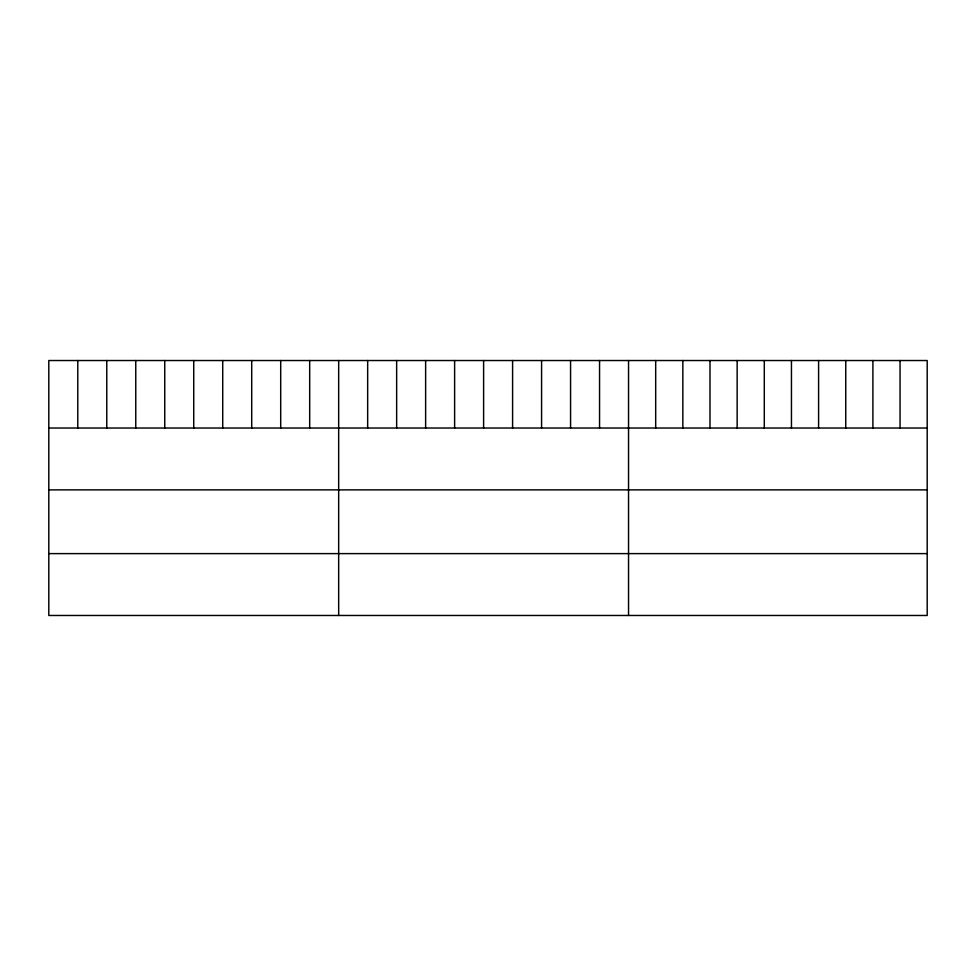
<?xml version="1.0" encoding="UTF-8"?>
<svg xmlns="http://www.w3.org/2000/svg" width="976" height="976" viewBox="0 0 976 976"><rect width="100%" height="100%" fill="white"/><g stroke="black" fill="none" stroke-linecap="round" stroke-linejoin="round"><path stroke-width="1.46" d="M927.2 428.025L927.2 615.478L48.8 615.478L48.8 360.522L927.2 360.522L927.2 428.025L48.8 428.025M48.8 489.879L927.2 489.879M48.8 553.612L927.2 553.612M900.055 360.522L900.055 428.025M872.898 360.522L872.898 428.025M845.753 360.522L845.753 428.025M818.596 360.522L818.596 428.025M791.451 360.522L791.451 428.025M764.293 360.522L764.293 428.025M737.148 360.522L737.148 428.025M709.991 360.522L709.991 428.025M682.846 360.522L682.846 428.025M655.689 360.522L655.689 428.025M628.544 360.522L628.544 615.478M599.557 360.522L599.557 428.025M570.57 360.522L570.57 428.025M541.582 360.522L541.582 428.025M512.595 360.522L512.595 428.025M483.608 360.522L483.608 428.025M454.621 360.522L454.621 428.025M425.634 360.522L425.634 428.025M396.646 360.522L396.646 428.025M367.659 360.522L367.659 428.025M338.672 360.522L338.672 615.478M309.685 360.522L309.685 428.025M280.698 360.522L280.698 428.025M251.71 360.522L251.71 428.025M222.723 360.522L222.723 428.025M193.736 360.522L193.736 428.025M164.749 360.522L164.749 428.025M135.762 360.522L135.762 428.025M106.774 360.522L106.774 428.025M77.787 360.522L77.787 428.025"/></g></svg>
